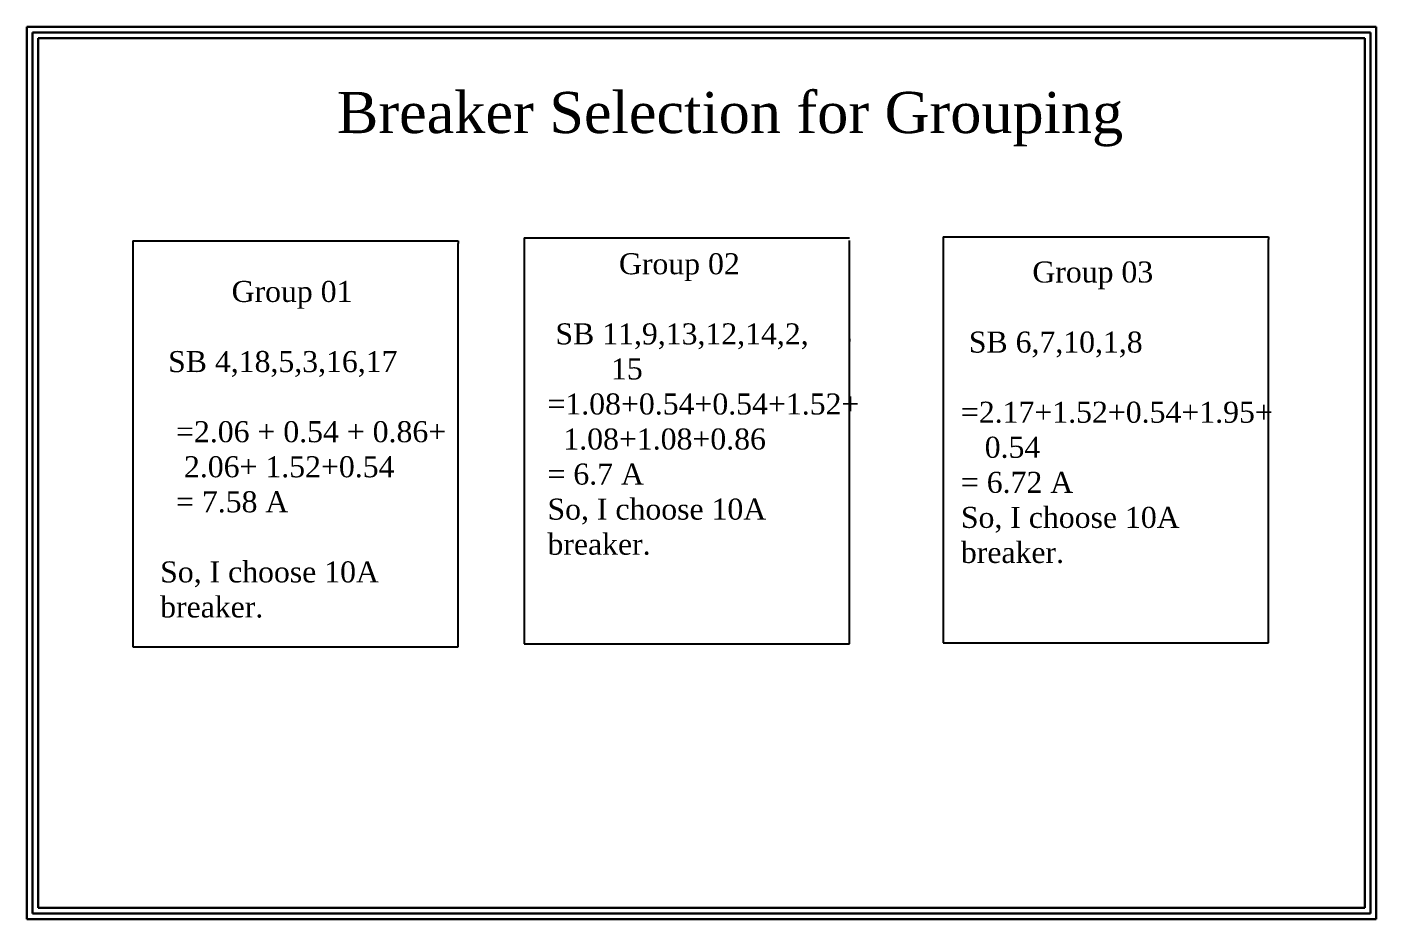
# Model space of a CAD drawing. Header units: inches. Extents: x 1396 to 31789, y 4626 to 27828.
# Drawn here: x 30807 to 31789, y 22824 to 23474 of the extents above; entities that cross this region are included whole.
import ezdxf

# ---------------------------------------------------------------- set-up
doc = ezdxf.new("R2010")
doc.units = ezdxf.units.IN
doc.header["$MEASUREMENT"] = 0
doc.layers.add('sofa 2', color=90, linetype='Continuous')
doc.styles.add('A', font='times.ttf', dxfattribs={"height": 12})

msp = doc.modelspace()

# ---------------------------------------------------------------- linework, layer by layer
at = {"color": 7, "lineweight": 30}
for p, q in [((30806.54, 23473.72), (31788.73, 23473.72)), ((30806.54, 22824.35), (30806.54, 23473.72)), ((30810.6, 23469.67), (31784.67, 23469.67)), ((30810.6, 22828.41), (30810.6, 23469.67)), ((30814.66, 23465.61), (31780.61, 23465.61)), ((30814.66, 22832.47), (30814.66, 23465.61)), ((31780.61, 22832.47), (31780.61, 23465.61)), ((31784.67, 22828.41), (31784.67, 23469.67)), ((31788.73, 22824.35), (31788.73, 23473.72)), ((31784.67, 22828.41), (30810.6, 22828.41)), ((31600.05, 22832.47), (30814.66, 22832.47)), ((31780.61, 22832.47), (31600.05, 22832.47)), ((31788.73, 22824.35), (30806.54, 22824.35))]:
    msp.add_line(p, q, dxfattribs=at)
at = {"layer": 'sofa 2', "color": 7, "true_color": 0xffffff}
for p, q in [((30883.5, 23318), (30883.5, 23022.5)), ((30883.5, 23318), (31120.5, 23318)), ((31120.5, 23318), (31120.5, 23316)), ((31168.5, 23320.25), (31168.5, 23024.75)), ((31168.5, 23320.25), (31405.5, 23320.25)), ((31405.5, 23024.75), (31405.5, 23318.25)), ((31473.5, 23321), (31473.5, 23025.5)), ((31473.5, 23321), (31710.5, 23321)), ((31710.5, 23321), (31710.5, 23319)), ((31710.5, 23025.5), (31710.5, 23319)), ((31120.5, 23022.5), (31120.5, 23316)), ((31405.5, 23246.75), (31405.5, 23244.75)), ((31168.5, 23024.75), (31405.5, 23024.75)), ((31473.5, 23025.5), (31710.5, 23025.5)), ((30883.5, 23022.5), (31120.5, 23022.5))]:
    msp.add_line(p, q, dxfattribs=at)

# ---------------------------------------------------------------- texts
at = {"color": 7, "lineweight": 30, "insert": (31318.38, 23406.55), "char_height": 30, "width": 1064.874, "attachment_point": 5, "style": 'A'}
msp.add_mtext('Breaker Selection for Grouping', dxfattribs=at)
at = {"color": 7, "lineweight": 30, "char_height": 15.3088, "attachment_point": 1, "style": 'A'}
for s, insert in [('         Group 02\\P\\P SB 11,9,13,12,14,2,\\P        15\\P  =1.08+0.54+0.54+1.52+\\P  1.08+1.08+0.86\\P= 6.7 A\\PSo, I choose 10A breaker.', (31185.5, 23309.02)), ('         Group 03\\P\\P SB 6,7,10,1,8\\P\\P  =2.17+1.52+0.54+1.95+\\P   0.54\\P= 6.72 A\\PSo, I choose 10A breaker.', (31486.5, 23303.02)), ('         Group 01\\P\\P SB 4,18,5,3,16,17\\P\\P  =2.06 + 0.54 + 0.86+\\P   2.06+ 1.52+0.54\\P  = 7.58 A\\P\\PSo, I choose 10A breaker.', (30903.5, 23288.85))]:
    msp.add_mtext_dynamic_manual_height_columns(s, width=206.9521, gutter_width=51.03, heights=[262.37], dxfattribs=dict(at, insert=insert))

doc.saveas('drawing.dxf')
